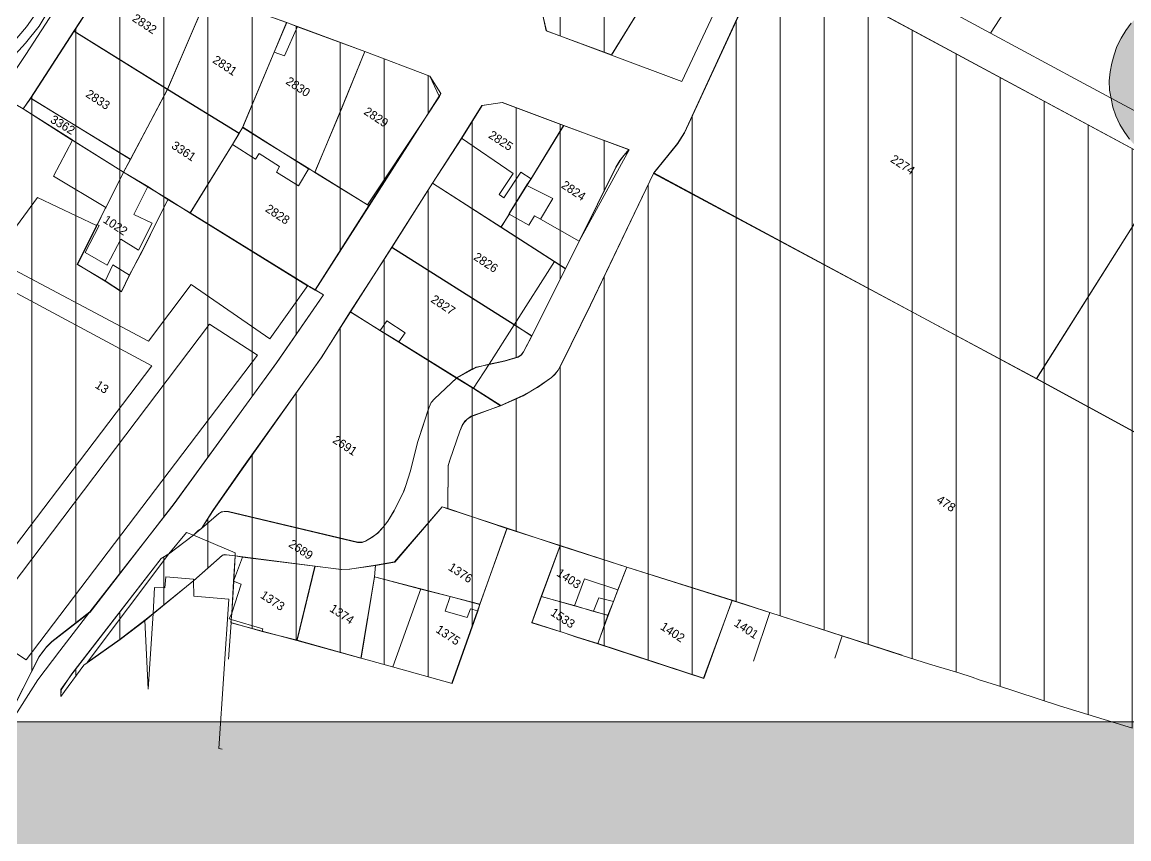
# Model space of a CAD drawing. Header units: metres. Extents: x -334141 to -333355, y -28163 to -27441.
# Drawn here: x -333808.2 to -333648.5, y -28024.6 to -27906.8 of the extents above; entities that cross this region are included whole.
import ezdxf

# ---------------------------------------------------------------- set-up
doc = ezdxf.new("R2010")
doc.units = ezdxf.units.M
for name, color, linetype, lineweight, true_color in [('EB-14-CORRIDOR', 7, 'CONTINUOUS', 18, 0x687b74), ('EB-14-EXPOSURE-0-25M', 7, 'CONTINUOUS', 18, 0xa64138), ('EB-14-EXPOSURE-25-50M', 7, 'CONTINUOUS', 18, 0xb96a61), ('EB-14-EXPOSURE-50-100M', 7, 'CONTINUOUS', 18, 0xd7aaa4), ('EB-BASE-DIVIDING', 7, 'CONTINUOUS', 18, 0xc8bcac), ('EB-BASE-EASEMENTS', 7, 'CONTINUOUS', 18, 0x71806b), ('EB-BASE-ENCROACHED', 7, 'CONTINUOUS', 18, 0x725d47), ('EB-BASE-PARCEL-NUMBERS', 7, 'CONTINUOUS', 9, 0x8a8d90), ('EB-BASE-PARCELS', 7, 'CONTINUOUS', 18, 0x8a8d90), ('EB-BASE-SECTIONS', 7, 'CONTINUOUS', 9, 0xded8cf), ('EB-BASE-SHEETS', 7, 'CONTINUOUS', 9, 0xded8cf), ('EB-BASE-STRUCTURES', 7, 'CONTINUOUS', 18, 0x4e504d), ('EB-KEY-BACKGROUND', 7, 'CONTINUOUS', 0, 0xf4f2ed), ('EB-KEY-TEXT', 7, 'CONTINUOUS', 13, 0x151515)]:
    doc.layers.add(name, color=color, linetype=linetype, lineweight=lineweight, true_color=true_color)
doc.styles.add('OD-INTER', font='Inter.ttf')

msp = doc.modelspace()

# ---------------------------------------------------------------- hatches: boundary and pattern name
at = {"layer": 'EB-14-CORRIDOR', "transparency": 33554630}
msp.add_hatch(color=256, dxfattribs=at).paths.add_polyline_path([(-334024.37, -27732.06), (-334025.15, -27733.14), (-334026.02, -27734.11), (-334026.97, -27734.96), (-334028.02, -27735.7), (-334029.16, -27736.44), (-334030.38, -27736.95), (-334031.6, -27737.35), (-334032.91, -27737.75), (-334034.21, -27737.93), (-334035.5, -27737.88), (-334036.8, -27737.84), (-334038.08, -27737.57), (-334039.37, -27737.19), (-334040.74, -27736.81), (-334041.02, -27736.69), (-334041.29, -27736.68), (-334043.68, -27736.26), (-334044.24, -27736.24), (-334045.53, -27735.97), (-334046.81, -27735.71), (-334048, -27735.22), (-334049.18, -27734.62), (-334050.27, -27733.92), (-334051.35, -27733.21), (-334052.25, -27732.29), (-334053.14, -27731.26), (-334053.93, -27730.24), (-334054.54, -27729.1), (-334055.05, -27727.87), (-334055.47, -27726.63), (-334055.7, -27725.29), (-334055.84, -27724.06), (-334055.91, -27723.17), (-334055.97, -27722.5), (-334056.43, -27719.71), (-334056.5, -27719.04), (-334057.24, -27716.35), (-334057.4, -27715.68), (-334058.34, -27713.43), (-334058.67, -27712.31), (-334058.91, -27711.19), (-334059.05, -27710.07), (-334059.1, -27708.85), (-334059.07, -27702.75), (-334059.03, -27701.53), (-334058.89, -27700.2), (-334058.57, -27698.88), (-334058.06, -27697.68), (-334057.55, -27696.47), (-334056.87, -27695.39), (-334056, -27694.42), (-334055.13, -27693.45), (-334054.18, -27692.6), (-334053.13, -27691.86), (-334052, -27691.12), (-334050.77, -27690.61), (-334049.56, -27690.21), (-334048.25, -27689.92), (-334046.95, -27689.85), (-334044.07, -27689.62), (-334043.33, -27689.54), (-334040.16, -27688.98), (-334039.23, -27688.79), (-334038.3, -27688.72), (-334037.38, -27688.75), (-334034.59, -27688.4), (-334034.03, -27688.42), (-334030.49, -27687.77), (-334029.74, -27687.57), (-334026.66, -27686.68), (-334025.44, -27686.28), (-334024.05, -27686.11), (-334022.75, -27686.16), (-334021.46, -27686.2), (-334020.17, -27686.36), (-334018.88, -27686.74), (-334017.7, -27687.22), (-334016.51, -27687.82), (-334015.34, -27688.53), (-334014.35, -27689.34), (-334013.36, -27690.26), (-334012.56, -27691.29), (-334011.86, -27692.42), (-334011.16, -27693.56), (-334010.9, -27694.12), (-334010.82, -27694.24), (-334010.72, -27694.24), (-334008.44, -27694.99), (-334008.16, -27695.11), (-334007.88, -27695.12), (-334006.69, -27695.27), (-334005.59, -27695.53), (-334004.49, -27695.9), (-334003.39, -27696.39), (-334002.4, -27696.98), (-334001.94, -27697.22), (-334001.67, -27697.45), (-334001.31, -27697.57), (-333997.74, -27698.7), (-333997.65, -27698.81), (-333988.77, -27701.79), (-333977.34, -27705.74), (-333977.25, -27705.75), (-333968.19, -27708.84), (-333949.35, -27715.28), (-333938.73, -27718.88), (-333938.64, -27718.88), (-333922.64, -27724.44), (-333908.73, -27729.04), (-333908.55, -27729.16), (-333902.24, -27731.38), (-333902.15, -27731.49), (-333889.52, -27735.71), (-333876.99, -27740.04), (-333876.71, -27740.05), (-333876.34, -27740.06), (-333866.65, -27738.18), (-333865.44, -27738), (-333864.14, -27737.94), (-333862.85, -27737.98), (-333861.65, -27738.14), (-333860.37, -27738.52), (-333859.18, -27738.89), (-333858.08, -27739.37), (-333857, -27740.08), (-333856, -27740.78), (-333855.02, -27741.7), (-333854.22, -27742.62), (-333853.42, -27743.65), (-333852.71, -27744.67), (-333852.28, -27745.57), (-333852.11, -27746.02), (-333851.41, -27747.05), (-333851.24, -27747.39), (-333850.97, -27747.62), (-333849.9, -27748.77), (-333849.63, -27749), (-333849.35, -27749.12), (-333848.44, -27749.59), (-333848.17, -27749.71), (-333847.9, -27749.84), (-333820.91, -27759), (-333804.81, -27764.46), (-333786.24, -27770.77), (-333770.13, -27776.11), (-333769.4, -27776.25), (-333768.48, -27776.4), (-333768.48, -27776.4), (-333767.83, -27776.42), (-333766.99, -27776.34), (-333766.72, -27776.35), (-333765.51, -27776.28), (-333764.22, -27776.32), (-333763.02, -27776.48), (-333761.83, -27776.85), (-333760.64, -27777.23), (-333759.45, -27777.71), (-333758.46, -27778.41), (-333757.37, -27779.12), (-333756.47, -27779.93), (-333755.58, -27780.85), (-333754.88, -27781.87), (-333754.88, -27781.87), (-333754.51, -27781.99), (-333739.33, -27787.3), (-333739.24, -27787.31), (-333734.12, -27789.15), (-333724.61, -27792.49), (-333719.48, -27794.22), (-333719.39, -27794.22), (-333713.26, -27796.33), (-333701.01, -27800.65), (-333691.31, -27803.98), (-333691.22, -27803.99), (-333687.38, -27805.34), (-333683.54, -27806.7), (-333679.6, -27807.95), (-333677.59, -27808.69), (-333677.32, -27808.7), (-333673.48, -27810.16), (-333673.39, -27810.17), (-333669.64, -27811.41), (-333669.64, -27811.41), (-333662.96, -27813.76), (-333655.64, -27816.23), (-333651.25, -27817.72), (-333650.97, -27817.73), (-333650.88, -27817.73), (-333649.78, -27817.99), (-333648.58, -27818.26), (-333647.39, -27818.63), (-333646.21, -27819.23), (-333645.48, -27819.59), (-333645.3, -27819.71), (-333645.03, -27819.83), (-333642.74, -27820.57), (-333639.54, -27821.69), (-333639.45, -27821.69), (-333633.32, -27823.9), (-333632.5, -27824.15), (-333631.13, -27824.76), (-333629.95, -27825.35), (-333626.95, -27827.01), (-333623.41, -27828.92), (-333619.87, -27830.82), (-333619.77, -27830.82), (-333616.32, -27832.72), (-333609.15, -27836.63), (-333592.43, -27845.77), (-333592.34, -27845.78), (-333570.36, -27857.76), (-333546.3, -27871.04), (-333539.57, -27874.61), (-333539.48, -27874.62), (-333533.03, -27878.17), (-333526.76, -27881.61), (-333523.31, -27883.51), (-333522.22, -27884.11), (-333521.23, -27884.92), (-333520.25, -27885.84), (-333519.35, -27886.76), (-333518.65, -27887.78), (-333517.95, -27888.92), (-333517.44, -27890.16), (-333517.02, -27891.39), (-333516.69, -27892.63), (-333516.55, -27893.96), (-333516.51, -27895.3), (-333516.64, -27896.51), (-333516.87, -27897.84), (-333517.19, -27899.05), (-333517.7, -27900.25), (-333518.3, -27901.45), (-333518.98, -27902.54), (-333519.76, -27903.51), (-333520.72, -27904.47), (-333521.67, -27905.33), (-333522.81, -27906.06), (-333523.94, -27906.69), (-333524.04, -27906.69), (-333524.79, -27907.1), (-333525.08, -27907.32), (-333525.65, -27907.74), (-333526.13, -27908.17), (-333526.41, -27908.38), (-333526.89, -27908.81), (-333527.08, -27909.02), (-333527.27, -27909.24), (-333529.43, -27912.71), (-333530.9, -27914.88), (-333537.97, -27926.29), (-333537.97, -27926.29), (-333540.03, -27929.66), (-333540.42, -27930.31), (-333540.81, -27930.85), (-333542.09, -27932.8), (-333542.18, -27932.91), (-333551.3, -27947.24), (-333551.39, -27947.35), (-333558.66, -27959.19), (-333559.44, -27960.28), (-333560.31, -27961.25), (-333561.18, -27962.21), (-333562.22, -27963.07), (-333563.36, -27963.69), (-333564.49, -27964.32), (-333565.71, -27964.72), (-333567.02, -27965.12), (-333568.32, -27965.29), (-333569.62, -27965.36), (-333570.91, -27965.31), (-333572.2, -27965.16), (-333573.49, -27964.89), (-333574.68, -27964.4), (-333575.86, -27963.81), (-333607.39, -27946.93), (-333607.39, -27946.82), (-333620.02, -27940.05), (-333642.64, -27927.92), (-333642.73, -27927.92), (-333644.46, -27926.97), (-333645.54, -27926.27), (-333646.63, -27925.45), (-333647.62, -27924.64), (-333648.42, -27923.72), (-333649.21, -27922.59), (-333649.82, -27921.57), (-333650.43, -27920.32), (-333650.85, -27919.09), (-333651.08, -27917.86), (-333651.31, -27916.63), (-333651.36, -27915.29), (-333651.22, -27913.97), (-333650.99, -27912.75), (-333650.67, -27911.54), (-333650.26, -27910.34), (-333649.66, -27909.14), (-333648.98, -27908.05), (-333648.2, -27906.97), (-333647.33, -27906.11), (-333646.28, -27905.26), (-333645.24, -27904.52), (-333644.11, -27903.89), (-333642.98, -27903.38), (-333641.76, -27902.98), (-333640.45, -27902.69), (-333639.15, -27902.52), (-333637.85, -27902.45), (-333636.66, -27902.6), (-333635.37, -27902.87), (-333634.09, -27903.25), (-333629.05, -27904.98), (-333589.35, -27918.48), (-333589.07, -27918.49), (-333588.88, -27918.28), (-333569.87, -27888.53), (-333569.68, -27888.31), (-333569.95, -27888.19), (-333599.04, -27878.18), (-333599.13, -27878.06), (-333609.28, -27874.6), (-333639.47, -27864.21), (-333639.74, -27864.08), (-333639.93, -27864.3), (-333647.08, -27875.37), (-333647.86, -27876.45), (-333648.64, -27877.43), (-333649.59, -27878.28), (-333650.26, -27878.81), (-333650.47, -27879.58), (-333650.88, -27880.79), (-333651.39, -27881.99), (-333652.08, -27883.08), (-333653.45, -27885.25), (-333654.22, -27886.22), (-333655.09, -27887.19), (-333655.95, -27888.05), (-333657, -27888.9), (-333658.04, -27889.53), (-333659.26, -27890.04), (-333660.39, -27890.55), (-333661.61, -27890.84), (-333662.91, -27891.02), (-333664.21, -27891.2), (-333665.41, -27891.15), (-333666.7, -27890.89), (-333667.99, -27890.62), (-333669.18, -27890.24), (-333670.36, -27889.65), (-333671.45, -27889.05), (-333672.44, -27888.35), (-333673.43, -27887.43), (-333674.32, -27886.51), (-333675.03, -27885.49), (-333675.73, -27884.46), (-333676.34, -27883.33), (-333676.76, -27882.09), (-333677.09, -27880.86), (-333677.32, -27879.63), (-333677.37, -27878.3), (-333677.36, -27878.08), (-333677.31, -27876.75), (-333677.17, -27875.42), (-333676.85, -27874.1), (-333676.34, -27872.9), (-333675.84, -27871.69), (-333675.15, -27870.5), (-333674.66, -27869.85), (-333674.56, -27869.74), (-333673.79, -27868.66), (-333673.01, -27867.68), (-333672.05, -27866.72), (-333672.05, -27866.72), (-333671.66, -27866.29), (-333670.71, -27865.55), (-333670.61, -27865.22), (-333670.29, -27864.01), (-333670.18, -27863.68), (-333670.37, -27863.56), (-333673.17, -27861.8), (-333673.44, -27861.56), (-333673.64, -27861.89), (-333675.6, -27865.04), (-333677.47, -27868.19), (-333678.25, -27869.28), (-333679.03, -27870.25), (-333679.98, -27871.1), (-333680.94, -27871.96), (-333682.07, -27872.58), (-333683.2, -27873.21), (-333684.43, -27873.72), (-333685.64, -27874.01), (-333686.85, -27874.3), (-333688.15, -27874.37), (-333688.43, -27874.36), (-333688.62, -27874.46), (-333688.81, -27874.56), (-333689.11, -27875.33), (-333689.52, -27876.54), (-333689.72, -27876.86), (-333690.02, -27877.52), (-333690.02, -27877.52), (-333691.12, -27879.81), (-333691.12, -27879.92), (-333691.22, -27880.03), (-333691.14, -27880.25), (-333690.88, -27880.93), (-333690.46, -27882.17), (-333690.23, -27883.4), (-333690.09, -27884.62), (-333690.04, -27885.84), (-333690.18, -27887.17), (-333690.41, -27888.38), (-333690.82, -27889.59), (-333691.32, -27890.79), (-333691.82, -27891.89), (-333692.6, -27892.97), (-333693.38, -27893.94), (-333694.25, -27894.91), (-333695.2, -27895.65), (-333696.24, -27896.39), (-333697.38, -27897.02), (-333698.6, -27897.53), (-333698.97, -27897.63), (-333699.16, -27897.84), (-333700.99, -27899.78), (-333701.95, -27900.63), (-333702.9, -27901.38), (-333704.04, -27902.11), (-333705.16, -27902.63), (-333706.38, -27903.03), (-333707.6, -27903.43), (-333708.81, -27903.61), (-333710.11, -27903.67), (-333711.4, -27903.63), (-333712.69, -27903.47), (-333713.89, -27903.21), (-333715.08, -27902.83), (-333716.26, -27902.24), (-333717.35, -27901.64), (-333726.76, -27895.54), (-333727.04, -27895.42), (-333727.49, -27895.18), (-333727.77, -27895.06), (-333728.95, -27894.46), (-333730.03, -27893.76), (-333731.12, -27892.94), (-333732.01, -27892.02), (-333732.81, -27891), (-333733.6, -27889.97), (-333734.21, -27888.73), (-333734.72, -27887.6), (-333735.05, -27886.25), (-333735.28, -27885.02), (-333735.42, -27883.69), (-333735.41, -27883.47), (-333735.41, -27883.47), (-333735.83, -27882.34), (-333736.16, -27881.11), (-333736.39, -27879.88), (-333736.47, -27879.43), (-333736.65, -27879.31), (-333736.65, -27879.31), (-333737.83, -27878.61), (-333737.83, -27878.61), (-333738.56, -27878.25), (-333738.56, -27878.25), (-333739.65, -27877.65), (-333740.74, -27876.95), (-333741.72, -27876.14), (-333742.62, -27875.22), (-333743.33, -27874.31), (-333744.03, -27873.28), (-333744.64, -27872.15), (-333745.15, -27871.02), (-333745.48, -27869.79), (-333745.72, -27868.56), (-333745.86, -27867.33), (-333745.9, -27866), (-333745.77, -27864.78), (-333745.54, -27863.57), (-333745.43, -27863.13), (-333745.32, -27862.69), (-333745.32, -27862.69), (-333745.74, -27861.45), (-333745.98, -27860.22), (-333746.12, -27859), (-333746.07, -27857.67), (-333745.94, -27856.45), (-333745.71, -27855.24), (-333745.39, -27854.03), (-333743.64, -27848.98), (-333743.54, -27848.77), (-333743.71, -27848.32), (-333744.04, -27847.19), (-333744.27, -27845.96), (-333744.41, -27844.74), (-333744.46, -27843.52), (-333744.33, -27842.3), (-333744.1, -27841.09), (-333743.78, -27839.88), (-333743.26, -27838.45), (-333740.27, -27829.68), (-333740.17, -27829.35), (-333740.44, -27829.23), (-333754.61, -27824.29), (-333754.89, -27824.28), (-333755.17, -27824.16), (-333755.44, -27824.15), (-333756, -27824.13), (-333756.74, -27824.21), (-333757.3, -27824.19), (-333758.23, -27824.38), (-333759.06, -27824.46), (-333759.81, -27824.66), (-333760.66, -27824.96), (-333761.13, -27825.17), (-333761.32, -27825.27), (-333761.6, -27825.37), (-333762.26, -27825.79), (-333762.45, -27825.9), (-333762.64, -27826), (-333762.83, -27826.22), (-333763.78, -27826.96), (-333764.91, -27827.59), (-333766.04, -27828.1), (-333767.26, -27828.5), (-333768.48, -27828.9), (-333769.78, -27829.08), (-333770.99, -27829.15), (-333772.28, -27829.1), (-333773.57, -27828.83), (-333774.76, -27828.57), (-333775.95, -27828.19), (-333777.14, -27827.6), (-333778.23, -27827), (-333779.22, -27826.19), (-333779.58, -27825.96), (-333779.85, -27825.73), (-333780.12, -27825.61), (-333807.57, -27816.31), (-333807.65, -27816.2), (-333812.78, -27814.57), (-333812.87, -27814.57), (-333845.26, -27803.66), (-333845.26, -27803.66), (-333873.8, -27793.77), (-333874.16, -27793.64), (-333874.72, -27793.74), (-333874.81, -27793.73), (-333876.11, -27793.69), (-333877.4, -27793.53), (-333878.69, -27793.26), (-333879.87, -27792.78), (-333881.06, -27792.29), (-333882.15, -27791.59), (-333883.23, -27790.88), (-333883.5, -27790.65), (-333883.77, -27790.53), (-333911.31, -27781.23), (-333912.41, -27780.75), (-333913.59, -27780.15), (-333914.59, -27779.56), (-333915.58, -27778.75), (-333916.47, -27777.94), (-333917.27, -27777.03), (-333917.98, -27776), (-333918.59, -27774.98), (-333919.11, -27773.85), (-333919.53, -27772.73), (-333919.86, -27771.49), (-333920.09, -27770.27), (-333920.14, -27769.04), (-333920.1, -27767.82), (-333920.09, -27767.6), (-333920.36, -27767.48), (-333940.85, -27760.54), (-333962.08, -27753.35), (-333975.53, -27748.77), (-333975.62, -27748.77), (-334003.7, -27739.23), (-334003.7, -27739.23), (-334024.1, -27732.18), (-334024.37, -27732.06), (-334024.37, -27732.06)])
at = {"layer": 'EB-14-EXPOSURE-0-25M', "transparency": 33554630}
h = msp.add_hatch(dxfattribs=at)
h.set_pattern_fill('ANSI31', color=256, scale=2, angle=45)
h.paths.add_polyline_path([(-333727.04, -27895.42), (-333717.17, -27901.76), (-333723.16, -27911.54), (-333732.58, -27908.1), (-333733.21, -27905.19), (-333727.04, -27895.42)])
h = msp.add_hatch(dxfattribs=at)
h.set_pattern_fill('ANSI31', color=256, scale=2, angle=45)
h.paths.add_polyline_path([(-333717.1, -27928.63), (-333713.61, -27924.31), (-333712.63, -27922.79), (-333703.31, -27902.58), (-333703.31, -27902.47), (-333702.24, -27901.07), (-333698.97, -27897.63), (-333696.7, -27898.82), (-333642.73, -27927.92), (-333661.86, -27958.22), (-333717.1, -27928.63)])
h = msp.add_hatch(dxfattribs=at)
h.set_pattern_fill('ANSI31', color=256, scale=2, angle=45)
h.paths.add_polyline_path([(-333738.96, -27918.42), (-333730.1, -27921.73), (-333734.81, -27929.45), (-333735.4, -27930.31), (-333737.95, -27934.44), (-333737.95, -27934.55), (-333739.13, -27936.4), (-333749, -27930.05), (-333744.79, -27923.54), (-333741.84, -27918.87), (-333738.96, -27918.42)])
h = msp.add_hatch(dxfattribs=at)
h.set_pattern_fill('ANSI31', color=256, scale=2, angle=45)
h.paths.add_polyline_path([(-333729.81, -27942.39), (-333731.43, -27941.33), (-333739.13, -27936.4), (-333737.95, -27934.55), (-333737.95, -27934.44), (-333735.4, -27930.31), (-333734.81, -27929.45), (-333730.1, -27921.73), (-333720.68, -27925.17), (-333721.36, -27926.03), (-333721.94, -27926.79), (-333722.53, -27927.77), (-333727.82, -27938.46), (-333729.81, -27942.39)])
h = msp.add_hatch(dxfattribs=at)
h.set_pattern_fill('ANSI31', color=256, scale=2, angle=45)
h.paths.add_polyline_path([(-333661.86, -27958.22), (-333642.73, -27927.92), (-333620.02, -27940.05), (-333639.33, -27970.45), (-333661.86, -27958.22)])
at = {"layer": 'EB-14-EXPOSURE-25-50M', "transparency": 33554630}
h = msp.add_hatch(dxfattribs=at)
h.set_pattern_fill('ANSI31', color=256, scale=2, angle=45)
h.paths.add_polyline_path([(-333781.37, -27902.82), (-333787.22, -27916.49), (-333800.72, -27908.14), (-333795.23, -27899.67), (-333792.52, -27898.77), (-333781.37, -27902.82)])
h = msp.add_hatch(dxfattribs=at)
h.set_pattern_fill('ANSI31', color=256, scale=2, angle=45)
h.paths.add_polyline_path([(-333787.22, -27916.49), (-333781.37, -27902.82), (-333770.03, -27906.89), (-333771.85, -27911.15), (-333776.39, -27921.98), (-333776.89, -27922.85), (-333787.22, -27916.49)])
h = msp.add_hatch(dxfattribs=at)
h.set_pattern_fill('ANSI31', color=256, scale=2, angle=45)
h.paths.add_polyline_path([(-333770.03, -27906.89), (-333768.48, -27907.5), (-333758.79, -27911.06), (-333762.44, -27920.03), (-333765.98, -27928.46), (-333766.88, -27927.98), (-333773.04, -27924.1), (-333776.39, -27921.98), (-333771.85, -27911.15), (-333770.03, -27906.89)])
h = msp.add_hatch(dxfattribs=at)
h.set_pattern_fill('ANSI31', color=256, scale=2, angle=45)
h.paths.add_polyline_path([(-333750.06, -27920.69), (-333758.18, -27933.28), (-333758.37, -27933.17), (-333765.98, -27928.46), (-333762.44, -27920.03), (-333758.79, -27911.06), (-333749.38, -27914.61), (-333747.8, -27917.11), (-333748, -27917.55), (-333750.06, -27920.69)])
h = msp.add_hatch(dxfattribs=at)
h.set_pattern_fill('ANSI31', color=256, scale=2, angle=45)
h.paths.add_polyline_path([(-333777.87, -27924.48), (-333776.89, -27922.85), (-333776.39, -27921.98), (-333773.04, -27924.1), (-333766.88, -27927.98), (-333765.98, -27928.46), (-333758.37, -27933.17), (-333758.18, -27933.28), (-333765.93, -27945.44), (-333766.74, -27944.97), (-333767.02, -27944.85), (-333783.96, -27934.37), (-333777.87, -27924.48)])
h = msp.add_hatch(dxfattribs=at)
h.set_pattern_fill('ANSI31', color=256, scale=2, angle=45)
h.paths.add_polyline_path([(-333717.1, -27928.63), (-333661.86, -27958.22), (-333639.33, -27970.45), (-333626.7, -27977.33), (-333591.36, -27996.45), (-333584.36, -28000.14), (-333585.73, -28002.2), (-333591.41, -28010.88), (-333600.11, -28024.01), (-333607.71, -28021.63), (-333615.77, -28019.01), (-333621.07, -28017.27), (-333628.77, -28015), (-333633.9, -28013.38), (-333638.02, -28012.01), (-333647.99, -28008.66), (-333658.52, -28005.4), (-333667.77, -28002.41), (-333670.15, -28001.66), (-333671.15, -28001.29), (-333673.07, -28000.67), (-333677.29, -27999.41), (-333681.23, -27998.16), (-333689.92, -27995.3), (-333700.35, -27991.94), (-333705.76, -27990.19), (-333720.96, -27985.44), (-333730.57, -27982.32), (-333738.26, -27979.83), (-333746.77, -27976.98), (-333746.73, -27970.76), (-333746.52, -27969.99), (-333745.08, -27965.83), (-333744.67, -27964.84), (-333744.28, -27964.41), (-333744, -27964.09), (-333743.43, -27963.67), (-333739.21, -27962.15), (-333735.91, -27960.71), (-333733.83, -27959.45), (-333731.84, -27958.08), (-333731.36, -27957.65), (-333730.88, -27957), (-333730.38, -27956.13), (-333726.19, -27947.62), (-333717.1, -27928.63)])
h = msp.add_hatch(dxfattribs=at)
h.set_pattern_fill('ANSI31', color=256, scale=2, angle=45)
h.paths.add_polyline_path([(-333731.43, -27941.33), (-333729.81, -27942.39), (-333734.68, -27952.1), (-333737.22, -27950.45), (-333754.88, -27939.28), (-333749, -27930.05), (-333739.13, -27936.4), (-333731.43, -27941.33)])
at = {"layer": 'EB-14-EXPOSURE-50-100M', "transparency": 33554630}
h = msp.add_hatch(dxfattribs=at)
h.set_pattern_fill('ANSI31', color=256, scale=2, angle=45)
h.paths.add_polyline_path([(-333787.22, -27916.49), (-333792.57, -27926.63), (-333806.98, -27917.79), (-333800.72, -27908.14), (-333787.22, -27916.49)])
h = msp.add_hatch(dxfattribs=at)
h.set_pattern_fill('ANSI31', color=256, scale=2, angle=45)
h.paths.add_polyline_path([(-333792.57, -27926.63), (-333787.22, -27916.49), (-333776.89, -27922.85), (-333777.87, -27924.48), (-333783.96, -27934.37), (-333787.13, -27932.37), (-333790.03, -27930.6), (-333793.57, -27928.48), (-333792.57, -27926.63)])
h = msp.add_hatch(dxfattribs=at)
h.set_pattern_fill('ANSI31', color=256, scale=2, angle=45)
h.paths.add_polyline_path([(-333797.35, -27936.01), (-333797.45, -27936.12), (-333797.55, -27936.44), (-333800.24, -27941.79), (-333796.25, -27944.15), (-333793.89, -27945.68), (-333792.7, -27943.28), (-333790.91, -27939.9), (-333788.42, -27934.88), (-333787.13, -27932.37), (-333783.96, -27934.37), (-333767.02, -27944.85), (-333766.74, -27944.97), (-333765.93, -27945.44), (-333764.75, -27946.15), (-333771.48, -27955.9), (-333786.27, -27976.25), (-333798.4, -27991.92), (-333803.92, -27996.17), (-333804.68, -27996.92), (-333805.17, -27997.56), (-333805.75, -27998.32), (-333809.23, -28005.19), (-333811.22, -28009.01), (-333811.94, -28011.09), (-333812.85, -28010.61), (-333813.67, -28010.14), (-333837.46, -27996.87), (-333836.67, -27995.67), (-333844.93, -27990.83), (-333852.82, -27986.22), (-333853.36, -27985.87), (-333853.64, -27985.75), (-333824.26, -27940.39), (-333809.96, -27918.24), (-333808.05, -27919.31), (-333801.08, -27923.78), (-333800.9, -27923.89), (-333793.57, -27928.48), (-333796.15, -27933.61), (-333796.25, -27933.72), (-333797.35, -27936.01)])
h = msp.add_hatch(dxfattribs=at)
h.set_pattern_fill('ANSI31', color=256, scale=2, angle=45)
h.paths.add_polyline_path([(-333806.98, -27917.79), (-333792.57, -27926.63), (-333793.57, -27928.48), (-333800.9, -27923.89), (-333801.08, -27923.78), (-333808.05, -27919.31), (-333806.98, -27917.79)])
h = msp.add_hatch(dxfattribs=at)
h.set_pattern_fill('ANSI31', color=256, scale=2, angle=45)
h.paths.add_polyline_path([(-333790.03, -27930.6), (-333787.13, -27932.37), (-333788.42, -27934.88), (-333790.91, -27939.9), (-333792.7, -27943.28), (-333793.89, -27945.68), (-333796.25, -27944.15), (-333800.24, -27941.79), (-333797.55, -27936.44), (-333797.45, -27936.12), (-333797.35, -27936.01), (-333796.25, -27933.72), (-333796.15, -27933.61), (-333793.57, -27928.48), (-333790.03, -27930.6)])
h = msp.add_hatch(dxfattribs=at)
h.set_pattern_fill('ANSI31', color=256, scale=2, angle=45)
h.paths.add_polyline_path([(-333737.22, -27950.45), (-333734.68, -27952.1), (-333735.88, -27954.38), (-333736.17, -27954.82), (-333736.64, -27955.13), (-333738.61, -27955.73), (-333740.85, -27956.21), (-333742.71, -27956.59), (-333743.28, -27956.9), (-333745.55, -27958.15), (-333753.88, -27952.97), (-333756.51, -27951.33), (-333760.85, -27948.62), (-333754.88, -27939.28), (-333737.22, -27950.45)])
h = msp.add_hatch(dxfattribs=at)
h.set_pattern_fill('ANSI31', color=256, scale=2, angle=45)
h.paths.add_polyline_path([(-333756.51, -27951.33), (-333753.88, -27952.97), (-333745.55, -27958.15), (-333748.71, -27961.15), (-333749.19, -27961.69), (-333749.49, -27962.34), (-333751.14, -27967.28), (-333752.23, -27971.68), (-333752.85, -27973.66), (-333753.16, -27974.53), (-333754.55, -27977.26), (-333755.44, -27978.78), (-333756.12, -27979.65), (-333756.89, -27980.51), (-333757.65, -27981.04), (-333758.69, -27981.67), (-333759.16, -27981.87), (-333759.81, -27981.85), (-333778.44, -27977.42), (-333779, -27977.4), (-333779.46, -27977.49), (-333779.84, -27977.7), (-333782.32, -27979.83), (-333780.66, -27977.23), (-333776.47, -27971.27), (-333765.07, -27955.24), (-333760.85, -27948.62), (-333756.51, -27951.33)])
h = msp.add_hatch(dxfattribs=at)
h.set_pattern_fill('ANSI31', color=256, scale=2, angle=45)
h.paths.add_polyline_path([(-333748.71, -27961.15), (-333745.55, -27958.15), (-333743.1, -27959.68), (-333739.21, -27962.15), (-333743.43, -27963.67), (-333744, -27964.09), (-333744.28, -27964.41), (-333744.67, -27964.84), (-333745.08, -27965.83), (-333746.52, -27969.99), (-333746.73, -27970.76), (-333746.77, -27976.98), (-333747.59, -27976.73), (-333754.44, -27984.7), (-333757.24, -27985.16), (-333760.96, -27985.69), (-333762.17, -27985.76), (-333765.95, -27985.29), (-333776.36, -27983.93), (-333777.46, -27983.78), (-333778.75, -27983.62), (-333779.03, -27983.61), (-333779.31, -27983.71), (-333783.42, -27987.34), (-333789.33, -27992.13), (-333790.48, -27993.09), (-333794.09, -27995.85), (-333798.84, -27999.23), (-333799.31, -27999.55), (-333802.62, -28004.09), (-333802.59, -28003.09), (-333801.03, -28000.82), (-333788.13, -27984.18), (-333787.08, -27983.55), (-333783.47, -27980.79), (-333782.8, -27980.15), (-333782.32, -27979.83), (-333779.84, -27977.7), (-333779.46, -27977.49), (-333779, -27977.4), (-333778.44, -27977.42), (-333759.81, -27981.85), (-333759.16, -27981.87), (-333758.69, -27981.67), (-333757.65, -27981.04), (-333756.89, -27980.51), (-333756.12, -27979.65), (-333755.44, -27978.78), (-333754.55, -27977.26), (-333753.16, -27974.53), (-333752.85, -27973.66), (-333752.23, -27971.68), (-333751.14, -27967.28), (-333749.49, -27962.34), (-333749.19, -27961.69), (-333748.71, -27961.15)])
h = msp.add_hatch(dxfattribs=at)
h.set_pattern_fill('ANSI31', color=256, scale=2, angle=45)
h.paths.add_polyline_path([(-333746.77, -27976.98), (-333738.26, -27979.83), (-333742.16, -27990.8), (-333746.47, -27989.65), (-333750.69, -27988.61), (-333757.39, -27986.82), (-333757.24, -27985.16), (-333754.44, -27984.7), (-333747.59, -27976.73), (-333746.77, -27976.98)])
h = msp.add_hatch(dxfattribs=at)
h.set_pattern_fill('ANSI31', color=256, scale=2, angle=45)
h.paths.add_polyline_path([(-333722.89, -27990.37), (-333723.7, -27992.34), (-333725.72, -27991.82), (-333728.56, -27990.94), (-333733.33, -27989.66), (-333730.57, -27982.32), (-333720.96, -27985.44), (-333722.28, -27988.72), (-333722.89, -27990.37)])
h = msp.add_hatch(dxfattribs=at)
h.set_pattern_fill('ANSI31', color=256, scale=2, angle=45)
h.paths.add_polyline_path([(-333777.46, -27983.78), (-333776.36, -27983.93), (-333765.95, -27985.29), (-333768.54, -27995.97), (-333773.59, -27994.68), (-333778.08, -27993.41), (-333778.07, -27992.97), (-333777.94, -27992.09), (-333777.69, -27987.43), (-333777.46, -27983.78)])
h = msp.add_hatch(dxfattribs=at)
h.set_pattern_fill('ANSI31', color=256, scale=2, angle=45)
h.paths.add_polyline_path([(-333760.96, -27985.69), (-333757.24, -27985.16), (-333757.39, -27986.82), (-333759.28, -27998.52), (-333768.54, -27995.97), (-333765.95, -27985.29), (-333762.17, -27985.76), (-333760.96, -27985.69)])
h = msp.add_hatch(dxfattribs=at)
h.set_pattern_fill('ANSI31', color=256, scale=2, angle=45)
h.paths.add_polyline_path([(-333705.76, -27990.19), (-333709.86, -28001.48), (-333725.14, -27996.5), (-333723.7, -27992.34), (-333722.89, -27990.37), (-333722.28, -27988.72), (-333720.96, -27985.44), (-333705.76, -27990.19)])
h = msp.add_hatch(dxfattribs=at)
h.set_pattern_fill('ANSI31', color=256, scale=2, angle=45)
h.paths.add_polyline_path([(-333759.28, -27998.52), (-333757.39, -27986.82), (-333750.69, -27988.61), (-333746.47, -27989.65), (-333742.16, -27990.8), (-333742.47, -27991.78), (-333746.17, -28002.2), (-333754.79, -27999.79), (-333759.28, -27998.52)])
h = msp.add_hatch(dxfattribs=at)
h.set_pattern_fill('ANSI31', color=256, scale=2, angle=45)
h.paths.add_polyline_path([(-333723.7, -27992.34), (-333725.14, -27996.5), (-333728.25, -27995.51), (-333729.99, -27994.89), (-333734.66, -27993.39), (-333733.33, -27989.66), (-333728.56, -27990.94), (-333725.72, -27991.82), (-333723.7, -27992.34)])
at = {"layer": 'EB-KEY-BACKGROUND', "transparency": 33554687}
msp.add_hatch(color=256, dxfattribs=at).paths.add_polyline_path([(-334064.11, -28007.72), (-333479.11, -28007.72), (-333479.11, -28162.72), (-334064.11, -28162.72)])

# ---------------------------------------------------------------- linework, layer by layer
at = {"layer": 'EB-14-CORRIDOR'}
msp.add_lwpolyline([(-333648.42, -27923.72), (-333649.21, -27922.59), (-333649.82, -27921.57), (-333650.43, -27920.32), (-333650.85, -27919.09), (-333651.08, -27917.86), (-333651.31, -27916.63), (-333651.36, -27915.29), (-333651.22, -27913.97), (-333650.99, -27912.75), (-333650.67, -27911.54), (-333650.26, -27910.34), (-333649.66, -27909.14), (-333648.98, -27908.05), (-333648.2, -27906.97)], dxfattribs=at)
at = {"layer": 'EB-14-EXPOSURE-0-25M'}
for points in [[(-333727.04, -27895.42), (-333717.17, -27901.76), (-333723.16, -27911.54), (-333732.58, -27908.1), (-333733.21, -27905.19), (-333727.04, -27895.42)], [(-333717.1, -27928.63), (-333713.61, -27924.31), (-333712.63, -27922.79), (-333703.31, -27902.58), (-333703.31, -27902.47), (-333702.24, -27901.07), (-333698.97, -27897.63), (-333696.7, -27898.82), (-333642.73, -27927.92), (-333661.86, -27958.22), (-333717.1, -27928.63)], [(-333738.96, -27918.42), (-333730.1, -27921.73), (-333734.81, -27929.45), (-333735.4, -27930.31), (-333737.95, -27934.44), (-333737.95, -27934.55), (-333739.13, -27936.4), (-333749, -27930.05), (-333744.79, -27923.54), (-333741.84, -27918.87), (-333738.96, -27918.42)], [(-333729.81, -27942.39), (-333731.43, -27941.33), (-333739.13, -27936.4), (-333737.95, -27934.55), (-333737.95, -27934.44), (-333735.4, -27930.31), (-333734.81, -27929.45), (-333730.1, -27921.73), (-333720.68, -27925.17), (-333721.36, -27926.03), (-333721.94, -27926.79), (-333722.53, -27927.77), (-333727.82, -27938.46), (-333729.81, -27942.39)], [(-333661.86, -27958.22), (-333642.73, -27927.92), (-333620.02, -27940.05), (-333639.33, -27970.45), (-333661.86, -27958.22)]]:
    msp.add_lwpolyline(points, close=True, dxfattribs=at)
at = {"layer": 'EB-14-EXPOSURE-25-50M'}
for points in [[(-333781.37, -27902.82), (-333787.22, -27916.49), (-333800.72, -27908.14), (-333795.23, -27899.67), (-333792.52, -27898.77), (-333781.37, -27902.82)], [(-333787.22, -27916.49), (-333781.37, -27902.82), (-333770.03, -27906.89), (-333771.85, -27911.15), (-333776.39, -27921.98), (-333776.89, -27922.85), (-333787.22, -27916.49)], [(-333770.03, -27906.89), (-333768.48, -27907.5), (-333758.79, -27911.06), (-333762.44, -27920.03), (-333765.98, -27928.46), (-333766.88, -27927.98), (-333773.04, -27924.1), (-333776.39, -27921.98), (-333771.85, -27911.15), (-333770.03, -27906.89)], [(-333750.06, -27920.69), (-333758.18, -27933.28), (-333758.37, -27933.17), (-333765.98, -27928.46), (-333762.44, -27920.03), (-333758.79, -27911.06), (-333749.38, -27914.61), (-333747.8, -27917.11), (-333748, -27917.55), (-333750.06, -27920.69)], [(-333777.87, -27924.48), (-333776.89, -27922.85), (-333776.39, -27921.98), (-333773.04, -27924.1), (-333766.88, -27927.98), (-333765.98, -27928.46), (-333758.37, -27933.17), (-333758.18, -27933.28), (-333765.93, -27945.44), (-333766.74, -27944.97), (-333767.02, -27944.85), (-333783.96, -27934.37), (-333777.87, -27924.48)], [(-333731.43, -27941.33), (-333729.81, -27942.39), (-333734.68, -27952.1), (-333737.22, -27950.45), (-333754.88, -27939.28), (-333749, -27930.05), (-333739.13, -27936.4), (-333731.43, -27941.33)]]:
    msp.add_lwpolyline(points, close=True, dxfattribs=at)
msp.add_lwpolyline([(-333647.99, -28008.66), (-333658.52, -28005.4), (-333667.77, -28002.41), (-333670.15, -28001.66), (-333671.15, -28001.29), (-333673.07, -28000.67), (-333677.29, -27999.41), (-333681.23, -27998.16), (-333689.92, -27995.3), (-333700.35, -27991.94), (-333705.76, -27990.19), (-333720.96, -27985.44), (-333730.57, -27982.32), (-333738.26, -27979.83), (-333746.77, -27976.98), (-333746.73, -27970.76), (-333746.52, -27969.99), (-333745.08, -27965.83), (-333744.67, -27964.84), (-333744.28, -27964.41), (-333744, -27964.09), (-333743.43, -27963.67), (-333739.21, -27962.15), (-333735.91, -27960.71), (-333733.83, -27959.45), (-333731.84, -27958.08), (-333731.36, -27957.65), (-333730.88, -27957), (-333730.38, -27956.13), (-333726.19, -27947.62), (-333717.1, -27928.63), (-333717.1, -27928.63), (-333661.86, -27958.22), (-333639.33, -27970.45)], dxfattribs=at)
at = {"layer": 'EB-14-EXPOSURE-50-100M'}
for points in [[(-333787.22, -27916.49), (-333792.57, -27926.63), (-333806.98, -27917.79), (-333800.72, -27908.14), (-333787.22, -27916.49)], [(-333792.57, -27926.63), (-333787.22, -27916.49), (-333776.89, -27922.85), (-333777.87, -27924.48), (-333783.96, -27934.37), (-333787.13, -27932.37), (-333790.03, -27930.6), (-333793.57, -27928.48), (-333792.57, -27926.63)], [(-333806.98, -27917.79), (-333792.57, -27926.63), (-333793.57, -27928.48), (-333800.9, -27923.89), (-333801.08, -27923.78), (-333808.05, -27919.31), (-333806.98, -27917.79)], [(-333790.03, -27930.6), (-333787.13, -27932.37), (-333788.42, -27934.88), (-333790.91, -27939.9), (-333792.7, -27943.28), (-333793.89, -27945.68), (-333796.25, -27944.15), (-333800.24, -27941.79), (-333797.55, -27936.44), (-333797.45, -27936.12), (-333797.35, -27936.01), (-333796.25, -27933.72), (-333796.15, -27933.61), (-333793.57, -27928.48), (-333790.03, -27930.6)], [(-333737.22, -27950.45), (-333734.68, -27952.1), (-333735.88, -27954.38), (-333736.17, -27954.82), (-333736.64, -27955.13), (-333738.61, -27955.73), (-333740.85, -27956.21), (-333742.71, -27956.59), (-333743.28, -27956.9), (-333745.55, -27958.15), (-333753.88, -27952.97), (-333756.51, -27951.33), (-333760.85, -27948.62), (-333754.88, -27939.28), (-333737.22, -27950.45)], [(-333756.51, -27951.33), (-333753.88, -27952.97), (-333745.55, -27958.15), (-333748.71, -27961.15), (-333749.19, -27961.69), (-333749.49, -27962.34), (-333751.14, -27967.28), (-333752.23, -27971.68), (-333752.85, -27973.66), (-333753.16, -27974.53), (-333754.55, -27977.26), (-333755.44, -27978.78), (-333756.12, -27979.65), (-333756.89, -27980.51), (-333757.65, -27981.04), (-333758.69, -27981.67), (-333759.16, -27981.87), (-333759.81, -27981.85), (-333778.44, -27977.42), (-333779, -27977.4), (-333779.46, -27977.49), (-333779.84, -27977.7), (-333782.32, -27979.83), (-333780.66, -27977.23), (-333776.47, -27971.27), (-333765.07, -27955.24), (-333760.85, -27948.62), (-333756.51, -27951.33)], [(-333748.71, -27961.15), (-333745.55, -27958.15), (-333743.1, -27959.68), (-333739.21, -27962.15), (-333743.43, -27963.67), (-333744, -27964.09), (-333744.28, -27964.41), (-333744.67, -27964.84), (-333745.08, -27965.83), (-333746.52, -27969.99), (-333746.73, -27970.76), (-333746.77, -27976.98), (-333747.59, -27976.73), (-333754.44, -27984.7), (-333757.24, -27985.16), (-333760.96, -27985.69), (-333762.17, -27985.76), (-333765.95, -27985.29), (-333776.36, -27983.93), (-333777.46, -27983.78), (-333778.75, -27983.62), (-333779.03, -27983.61), (-333779.31, -27983.71), (-333783.42, -27987.34), (-333789.33, -27992.13), (-333790.48, -27993.09), (-333794.09, -27995.85), (-333798.84, -27999.23), (-333799.31, -27999.55), (-333802.62, -28004.09), (-333802.59, -28003.09), (-333801.03, -28000.82), (-333788.13, -27984.18), (-333787.08, -27983.55), (-333783.47, -27980.79), (-333782.8, -27980.15), (-333782.32, -27979.83), (-333779.84, -27977.7), (-333779.46, -27977.49), (-333779, -27977.4), (-333778.44, -27977.42), (-333759.81, -27981.85), (-333759.16, -27981.87), (-333758.69, -27981.67), (-333757.65, -27981.04), (-333756.89, -27980.51), (-333756.12, -27979.65), (-333755.44, -27978.78), (-333754.55, -27977.26), (-333753.16, -27974.53), (-333752.85, -27973.66), (-333752.23, -27971.68), (-333751.14, -27967.28), (-333749.49, -27962.34), (-333749.19, -27961.69), (-333748.71, -27961.15)], [(-333746.77, -27976.98), (-333738.26, -27979.83), (-333742.16, -27990.8), (-333746.47, -27989.65), (-333750.69, -27988.61), (-333757.39, -27986.82), (-333757.24, -27985.16), (-333754.44, -27984.7), (-333747.59, -27976.73), (-333746.77, -27976.98)], [(-333722.89, -27990.37), (-333723.7, -27992.34), (-333725.72, -27991.82), (-333728.56, -27990.94), (-333733.33, -27989.66), (-333730.57, -27982.32), (-333720.96, -27985.44), (-333722.28, -27988.72), (-333722.89, -27990.37)], [(-333777.46, -27983.78), (-333776.36, -27983.93), (-333765.95, -27985.29), (-333768.54, -27995.97), (-333773.59, -27994.68), (-333778.08, -27993.41), (-333778.07, -27992.97), (-333777.94, -27992.09), (-333777.69, -27987.43), (-333777.46, -27983.78)], [(-333760.96, -27985.69), (-333757.24, -27985.16), (-333757.39, -27986.82), (-333759.28, -27998.52), (-333768.54, -27995.97), (-333765.95, -27985.29), (-333762.17, -27985.76), (-333760.96, -27985.69)], [(-333705.76, -27990.19), (-333709.86, -28001.48), (-333725.14, -27996.5), (-333723.7, -27992.34), (-333722.89, -27990.37), (-333722.28, -27988.72), (-333720.96, -27985.44), (-333705.76, -27990.19)], [(-333759.28, -27998.52), (-333757.39, -27986.82), (-333750.69, -27988.61), (-333746.47, -27989.65), (-333742.16, -27990.8), (-333742.47, -27991.78), (-333746.17, -28002.2), (-333754.79, -27999.79), (-333759.28, -27998.52)], [(-333723.7, -27992.34), (-333725.14, -27996.5), (-333728.25, -27995.51), (-333729.99, -27994.89), (-333734.66, -27993.39), (-333733.33, -27989.66), (-333728.56, -27990.94), (-333725.72, -27991.82), (-333723.7, -27992.34)]]:
    msp.add_lwpolyline(points, close=True, dxfattribs=at)
msp.add_lwpolyline([(-333809.96, -27918.24), (-333808.05, -27919.31), (-333801.08, -27923.78), (-333800.9, -27923.89), (-333793.57, -27928.48), (-333796.15, -27933.61), (-333796.25, -27933.72), (-333797.35, -27936.01), (-333797.35, -27936.01), (-333797.45, -27936.12), (-333797.55, -27936.44), (-333800.24, -27941.79), (-333796.25, -27944.15), (-333793.89, -27945.68), (-333792.7, -27943.28), (-333790.91, -27939.9), (-333788.42, -27934.88), (-333787.13, -27932.37), (-333783.96, -27934.37), (-333767.02, -27944.85), (-333766.74, -27944.97), (-333765.93, -27945.44), (-333764.75, -27946.15), (-333771.48, -27955.9), (-333786.27, -27976.25), (-333798.4, -27991.92), (-333803.92, -27996.17), (-333804.68, -27996.92), (-333805.17, -27997.56), (-333805.75, -27998.32), (-333809.23, -28005.19)], dxfattribs=at)
at = {"layer": 'EB-BASE-DIVIDING'}
for points in [[(-333811.86, -27912.12), (-333809.5, -27909.78), (-333807.57, -27907.48), (-333805.77, -27904.89), (-333801.48, -27896.8), (-333795.45, -27886.24), (-333791.24, -27878.82), (-333790.21, -27876.69), (-333783.97, -27862.29), (-333780.94, -27855.27), (-333780.42, -27853.68)], [(-333779.05, -27854.48), (-333779.39, -27855.35), (-333784.81, -27867.94), (-333789.61, -27878.82), (-333792.45, -27883.86), (-333798.08, -27893.86), (-333802.83, -27902.44), (-333805.75, -27907.41), (-333807.73, -27909.85), (-333812.22, -27914.71), (-333814.7, -27917.34)]]:
    msp.add_lwpolyline(points, dxfattribs=at)
at = {"layer": 'EB-BASE-EASEMENTS'}
for points in [[(-333733.41, -27935.23), (-333734.29, -27934.78), (-333735.11, -27936.08), (-333737.96, -27934.54)], [(-333818.74, -27994.86), (-333789.51, -27956.37), (-333821.35, -27939.34), (-333846.67, -27977.03)]]:
    msp.add_lwpolyline(points, dxfattribs=at)
at = {"layer": 'EB-BASE-ENCROACHED'}
for points in [[(-333787.05, -27983.52), (-333784.49, -27980.4), (-333783.48, -27980.83)], [(-333783.48, -27980.83), (-333777.48, -27983.33), (-333777.49, -27983.8)], [(-333798.82, -27999.18), (-333787.05, -27983.52)]]:
    msp.add_lwpolyline(points, dxfattribs=at)
at = {"layer": 'EB-BASE-PARCELS'}
for points in [[(-333659.45, -27894.46), (-333668.49, -27908.43)], [(-333723.17, -27911.57), (-333732.54, -27908.08), (-333733.25, -27905.24), (-333727.02, -27895.42)], [(-333698.96, -27897.64), (-333696.71, -27898.84), (-333642.69, -27927.91)], [(-333781.37, -27902.79), (-333792.51, -27898.78), (-333795.28, -27899.71), (-333800.75, -27908.14)], [(-333723.17, -27911.57), (-333713.03, -27915.4), (-333706.2, -27900.83)], [(-333787.22, -27916.55), (-333781.37, -27902.79)], [(-333781.37, -27902.79), (-333770.07, -27906.87)], [(-333717.16, -27901.77), (-333723.17, -27911.57)], [(-333717.07, -27928.58), (-333713.63, -27924.34), (-333712.63, -27922.74), (-333703.36, -27902.57)], [(-333770.07, -27906.87), (-333771.85, -27911.16)], [(-333770.07, -27906.87), (-333768.48, -27907.46)], [(-333768.48, -27907.46), (-333758.75, -27911.08)], [(-333800.75, -27908.14), (-333807.02, -27917.77)], [(-333800.75, -27908.14), (-333787.22, -27916.55)], [(-333771.85, -27911.16), (-333776.42, -27922.03)], [(-333758.75, -27911.08), (-333762.49, -27920.08)], [(-333758.75, -27911.08), (-333749.39, -27914.62)], [(-333749.39, -27914.62), (-333747.78, -27917.11), (-333748.03, -27917.5)], [(-333787.22, -27916.55), (-333792.59, -27926.61)], [(-333776.88, -27922.9), (-333787.22, -27916.55)], [(-333748.03, -27917.5), (-333750.04, -27920.66)], [(-333853.35, -27985.87), (-333853.63, -27985.71), (-333824.26, -27940.44), (-333809.99, -27918.24), (-333808.08, -27919.31)], [(-333807.02, -27917.77), (-333808.08, -27919.31)], [(-333807.02, -27917.77), (-333792.59, -27926.61)], [(-333730.07, -27921.72), (-333738.92, -27918.42), (-333741.87, -27918.86), (-333744.83, -27923.56)], [(-333808.08, -27919.31), (-333801.06, -27923.77), (-333800.94, -27923.84)], [(-333762.49, -27920.08), (-333765.97, -27928.49)], [(-333750.04, -27920.66), (-333758.15, -27933.33)], [(-333776.42, -27922.03), (-333776.88, -27922.9)], [(-333776.42, -27922.03), (-333773.03, -27924.13), (-333766.85, -27927.95)], [(-333734.79, -27929.4), (-333730.07, -27921.72)], [(-333730.07, -27921.72), (-333720.64, -27925.22)], [(-333800.94, -27923.84), (-333793.57, -27928.47)], [(-333776.88, -27922.9), (-333777.87, -27924.49)], [(-333744.83, -27923.56), (-333749.01, -27930.06)], [(-333777.87, -27924.49), (-333783.96, -27934.32)], [(-333720.64, -27925.22), (-333721.38, -27926.05), (-333721.96, -27926.8), (-333722.53, -27927.75), (-333727.86, -27938.41)], [(-333792.59, -27926.61), (-333793.57, -27928.47)], [(-333793.57, -27928.47), (-333796.16, -27933.57)], [(-333793.57, -27928.47), (-333790.07, -27930.55)], [(-333766.85, -27927.95), (-333765.97, -27928.49)], [(-333758.39, -27933.19), (-333765.97, -27928.49)], [(-333717.07, -27928.58), (-333726.22, -27947.57), (-333730.37, -27956.11), (-333730.89, -27957.02), (-333731.33, -27957.6), (-333731.83, -27958.08), (-333733.87, -27959.5), (-333735.95, -27960.68), (-333739.16, -27962.11)], [(-333661.85, -27958.27), (-333717.07, -27928.58)], [(-333642.69, -27927.91), (-333661.85, -27958.27)], [(-333754.89, -27939.3), (-333749.01, -27930.06)], [(-333749.01, -27930.06), (-333739.1, -27936.39)], [(-333737.96, -27934.54), (-333737.92, -27934.49), (-333735.38, -27930.36)], [(-333735.38, -27930.36), (-333734.79, -27929.4)], [(-333790.07, -27930.55), (-333787.17, -27932.38)], [(-333796.16, -27933.57), (-333796.24, -27933.73), (-333797.38, -27935.99)], [(-333788.42, -27934.88), (-333787.17, -27932.38)], [(-333787.17, -27932.38), (-333783.96, -27934.32)], [(-333765.93, -27945.49), (-333758.15, -27933.33)], [(-333758.15, -27933.33), (-333758.39, -27933.19)], [(-333792.7, -27943.31), (-333790.93, -27939.89), (-333788.42, -27934.88)], [(-333783.96, -27934.32), (-333767, -27944.82)], [(-333739.1, -27936.39), (-333737.96, -27934.54)], [(-333797.47, -27936.16), (-333797.58, -27936.39), (-333800.25, -27941.74), (-333796.24, -27944.2)], [(-333797.38, -27935.99), (-333797.47, -27936.16)], [(-333731.39, -27941.33), (-333739.1, -27936.39)], [(-333760.89, -27948.58), (-333754.89, -27939.3)], [(-333737.24, -27950.46), (-333754.89, -27939.3)], [(-333727.86, -27938.41), (-333729.79, -27942.35)], [(-333729.79, -27942.35), (-333731.39, -27941.33)], [(-333734.69, -27952.08), (-333729.79, -27942.35)], [(-333796.24, -27944.2), (-333793.88, -27945.71), (-333792.7, -27943.31)], [(-333765.93, -27945.49), (-333764.75, -27946.15), (-333771.49, -27955.94), (-333786.28, -27976.27), (-333798.44, -27991.87)], [(-333767, -27944.82), (-333766.73, -27944.99), (-333765.93, -27945.49)], [(-333782.34, -27979.84), (-333780.68, -27977.23), (-333776.49, -27971.22), (-333765.04, -27955.2), (-333760.89, -27948.58)], [(-333756.53, -27951.29), (-333760.89, -27948.58)], [(-333734.69, -27952.08), (-333737.24, -27950.46)], [(-333753.88, -27952.94), (-333756.53, -27951.29)], [(-333734.69, -27952.08), (-333735.85, -27954.36), (-333736.21, -27954.78), (-333736.66, -27955.1), (-333738.58, -27955.68), (-333740.81, -27956.17)], [(-333745.51, -27958.12), (-333753.88, -27952.94)], [(-333740.81, -27956.17), (-333742.71, -27956.61), (-333743.32, -27956.85), (-333745.51, -27958.12)], [(-333745.51, -27958.12), (-333748.73, -27961.14), (-333749.16, -27961.63), (-333749.46, -27962.31), (-333751.11, -27967.31), (-333752.22, -27971.65), (-333752.84, -27973.65), (-333753.17, -27974.55), (-333754.52, -27977.28), (-333755.47, -27978.81), (-333756.1, -27979.64), (-333756.88, -27980.48), (-333757.61, -27981.05), (-333758.68, -27981.67), (-333759.19, -27981.82), (-333759.79, -27981.81), (-333778.45, -27977.41), (-333779.04, -27977.39), (-333779.43, -27977.46), (-333779.89, -27977.71), (-333782.34, -27979.84)], [(-333743.11, -27959.63), (-333745.51, -27958.12)], [(-333661.85, -27958.27), (-333639.36, -27970.5)], [(-333739.16, -27962.11), (-333743.11, -27959.63)], [(-333739.16, -27962.11), (-333743.39, -27963.71), (-333743.98, -27964.06), (-333744.33, -27964.38), (-333744.63, -27964.83), (-333745.08, -27965.81), (-333746.52, -27969.97), (-333746.72, -27970.79), (-333746.78, -27977.01)], [(-333747.6, -27976.72), (-333754.48, -27984.67)], [(-333746.78, -27977.01), (-333747.6, -27976.72)], [(-333746.78, -27977.01), (-333738.25, -27979.8)], [(-333782.34, -27979.84), (-333782.76, -27980.2), (-333783.48, -27980.83)], [(-333738.25, -27979.8), (-333742.16, -27990.77)], [(-333730.59, -27982.35), (-333738.25, -27979.8)], [(-333783.48, -27980.83), (-333787.05, -27983.52)], [(-333733.29, -27989.65), (-333730.59, -27982.35)], [(-333730.59, -27982.35), (-333720.98, -27985.4)], [(-333787.05, -27983.52), (-333788.13, -27984.18), (-333801.03, -28000.84), (-333802.62, -28003.08), (-333802.64, -28004.08)], [(-333777.49, -27983.8), (-333778.73, -27983.66), (-333779.02, -27983.66), (-333779.33, -27983.76), (-333783.47, -27987.38)], [(-333777.7, -27987.46), (-333777.49, -27983.8)], [(-333777.49, -27983.8), (-333776.4, -27983.98)], [(-333776.4, -27983.98), (-333765.97, -27985.27)], [(-333757.25, -27985.14), (-333754.48, -27984.67)], [(-333768.59, -27996), (-333765.97, -27985.27)], [(-333757.25, -27985.14), (-333760.92, -27985.7), (-333762.14, -27985.76), (-333765.97, -27985.27)], [(-333757.35, -27986.83), (-333757.25, -27985.14)], [(-333720.98, -27985.4), (-333722.24, -27988.68)], [(-333705.78, -27990.24), (-333720.98, -27985.4)], [(-333783.47, -27987.38), (-333789.31, -27992.12)], [(-333777.98, -27992.04), (-333777.7, -27987.46)], [(-333759.33, -27998.56), (-333757.35, -27986.83)], [(-333757.35, -27986.83), (-333750.67, -27988.56)], [(-333750.67, -27988.56), (-333746.44, -27989.66)], [(-333722.24, -27988.68), (-333722.88, -27990.36)], [(-333746.44, -27989.66), (-333742.16, -27990.77)], [(-333742.16, -27990.77), (-333742.5, -27991.73)], [(-333733.29, -27989.65), (-333734.66, -27993.43), (-333730, -27994.91)], [(-333728.53, -27990.99), (-333733.29, -27989.65)], [(-333725.75, -27991.78), (-333728.53, -27990.99)], [(-333722.88, -27990.36), (-333723.66, -27992.37)], [(-333709.9, -28001.44), (-333705.78, -27990.24)], [(-333705.78, -27990.24), (-333700.34, -27991.95)], [(-333798.44, -27991.87), (-333803.91, -27996.15), (-333804.72, -27996.95), (-333805.18, -27997.53), (-333805.74, -27998.33), (-333809.23, -28005.15), (-333811.25, -28009.03), (-333811.97, -28011.14)], [(-333798.44, -27991.87), (-333802.76, -27997.49), (-333805.95, -28001.67), (-333809.9, -28007.89), (-333811.29, -28011.4)], [(-333790.51, -27993.07), (-333789.31, -27992.12)], [(-333778.03, -27992.96), (-333777.98, -27992.04)], [(-333742.5, -27991.73), (-333746.22, -28002.16)], [(-333723.66, -27992.37), (-333725.75, -27991.78)], [(-333725.15, -27996.45), (-333723.66, -27992.37)], [(-333700.34, -27991.95), (-333702.71, -27998.98)], [(-333689.88, -27995.3), (-333700.34, -27991.95)], [(-333790.51, -27993.07), (-333794.07, -27995.81), (-333798.82, -27999.18)], [(-333790.04, -28003.02), (-333790.51, -27993.07)], [(-333778.06, -27993.46), (-333778.45, -27998.68)], [(-333778.06, -27993.46), (-333778.03, -27992.96)], [(-333773.56, -27994.67), (-333778.06, -27993.46)], [(-333768.59, -27996), (-333773.56, -27994.67)], [(-333730, -27994.91), (-333728.28, -27995.46)], [(-333728.28, -27995.46), (-333725.15, -27996.45)], [(-333690.94, -27998.53), (-333689.88, -27995.3)], [(-333689.88, -27995.3), (-333681.22, -27998.12)], [(-333759.33, -27998.56), (-333768.59, -27996)], [(-333725.15, -27996.45), (-333709.9, -28001.44)]]:
    msp.add_lwpolyline(points, dxfattribs=at)
at = {"layer": 'EB-BASE-SECTIONS'}
for points in [[(-333668.49, -27908.43), (-333675.2, -27904.82), (-333695.26, -27893.88)], [(-333640.96, -27923.25), (-333641.43, -27923), (-333655.67, -27915.33), (-333668.49, -27908.43)]]:
    msp.add_lwpolyline(points, dxfattribs=at)
at = {"layer": 'EB-BASE-SHEETS'}
msp.add_lwpolyline([(-333873.31, -28010.77), (-333862.22, -27993.1), (-333807.7, -27911.49), (-333789.07, -27882.74), (-333777.28, -27854.34)], dxfattribs=at)
at = {"layer": 'EB-BASE-STRUCTURES'}
for points in [[(-333771.85, -27911.16), (-333770.36, -27911.67), (-333768.48, -27907.46)], [(-333749.39, -27914.62), (-333748.03, -27917.5)], [(-333758.39, -27933.19), (-333750.04, -27920.66)], [(-333800.94, -27923.84), (-333803.69, -27929.04), (-333796.16, -27933.57)], [(-333734.79, -27929.4), (-333736.27, -27928.46), (-333738.71, -27932.15), (-333739.36, -27931.7), (-333737.37, -27928.63), (-333744.83, -27923.56)], [(-333766.85, -27927.95), (-333768.34, -27930.43), (-333771.53, -27928.46), (-333771.07, -27927.66), (-333774.03, -27925.75), (-333774.54, -27926.58), (-333777.87, -27924.49)], [(-333720.64, -27925.22), (-333727.86, -27938.41)], [(-333733.41, -27935.23), (-333731.65, -27932.28), (-333735.38, -27930.36)], [(-333790.07, -27930.55), (-333792.09, -27934.55), (-333789.46, -27935.83), (-333791.42, -27939.72), (-333793.96, -27938.13), (-333795.93, -27941.89), (-333799.11, -27940.03), (-333797.1, -27936.14), (-333797.38, -27935.99)], [(-333797.47, -27936.16), (-333806.01, -27932.11), (-333812.47, -27940.93), (-333789.97, -27952.84), (-333783.84, -27944.66), (-333772.48, -27952.49), (-333767, -27944.82)], [(-333727.86, -27938.41), (-333733.41, -27935.23)], [(-333737.24, -27950.46), (-333731.39, -27941.33)], [(-333796.24, -27944.2), (-333795.11, -27941.84), (-333792.7, -27943.31)], [(-333807.62, -27998.78), (-333774.23, -27954.85), (-333781.16, -27950.37), (-333814.46, -27994.33)], [(-333756.53, -27951.29), (-333755.61, -27949.92), (-333752.97, -27951.65), (-333753.88, -27952.94)], [(-333740.81, -27956.17), (-333737.24, -27950.46)], [(-333743.11, -27959.63), (-333740.81, -27956.17)], [(-333776.4, -27983.98), (-333777.7, -27987.46)], [(-333789.31, -27992.12), (-333789.12, -27988.34), (-333787.64, -27988.41), (-333787.48, -27986.81), (-333783.48, -27987.13), (-333783.47, -27987.38)], [(-333783.47, -27987.38), (-333783.45, -27989.62), (-333778.39, -27990.05), (-333779.82, -28011.56), (-333779.37, -28011.68)], [(-333777.7, -27987.46), (-333776.59, -27987.88), (-333777.98, -27992.04)], [(-333728.53, -27990.99), (-333727.05, -27987.08), (-333722.24, -27988.68)], [(-333754.75, -27999.81), (-333750.67, -27988.56)], [(-333746.44, -27989.66), (-333747.17, -27991.76), (-333743.99, -27992.69), (-333743.51, -27991.41), (-333742.5, -27991.73)], [(-333725.75, -27991.78), (-333724.98, -27989.84), (-333722.88, -27990.36)], [(-333790.04, -28003.02), (-333789.31, -27992.12)], [(-333778.03, -27992.96), (-333778.32, -27992.86), (-333777.98, -27992.04)], [(-333778.03, -27992.96), (-333773.46, -27994.29), (-333773.56, -27994.67)], [(-333814.46, -27994.33), (-333807.62, -27998.78)]]:
    msp.add_lwpolyline(points, dxfattribs=at)
at = {"layer": 'EB-KEY-TEXT'}
msp.add_lwpolyline([(-334064.11, -28007.72), (-333479.11, -28007.72), (-333479.11, -28162.72), (-334064.11, -28162.72)], close=True, dxfattribs=at)

# ---------------------------------------------------------------- texts
at = {"layer": 'EB-BASE-PARCEL-NUMBERS', "style": 'OD-INTER'}
for s, rotation, p in [('2832', 326.646, (-333792.43, -27906.57)), ('2831', 326.646, (-333780.85, -27912.57)), ('2830', 326.646, (-333770.29, -27915.64)), ('2833', 326.646, (-333799.16, -27917.49)), ('2829', 326.646, (-333759.02, -27920.01)), ('3362', 329.0444, (-333804.26, -27921.21)), ('3361', 326.646, (-333786.78, -27924.92)), ('2825', 326.646, (-333741.03, -27923.41)), ('2274', 326.646, (-333683.04, -27926.88)), ('2824', 326.646, (-333730.53, -27930.62)), ('2828', 326.646, (-333773.24, -27934.03)), ('1022', 326.646, (-333796.64, -27935.62)), ('2826', 326.646, (-333743.2, -27940.98)), ('2827', 326.646, (-333749.35, -27947.1)), ('13', 326.646, (-333797.8, -27959.45)), ('2691', 326.646, (-333763.52, -27967.37)), ('478', 326.646, (-333676.39, -27976)), ('2689', 326.646, (-333769.88, -27982.37)), ('1376', 326.646, (-333746.84, -27985.73)), ('1403', 326.646, (-333731.22, -27986.56)), ('1373', 326.646, (-333773.96, -27989.74)), ('1374', 326.646, (-333763.96, -27991.69)), ('1533', 326.646, (-333732.09, -27992.26)), ('1375', 326.646, (-333748.64, -27994.71)), ('1402', 326.646, (-333716.24, -27994.29)), ('1401', 326.646, (-333705.61, -27993.79))]:
    msp.add_text(s, height=1.25, rotation=rotation, dxfattribs=at).set_placement(p)

doc.saveas('drawing.dxf')
